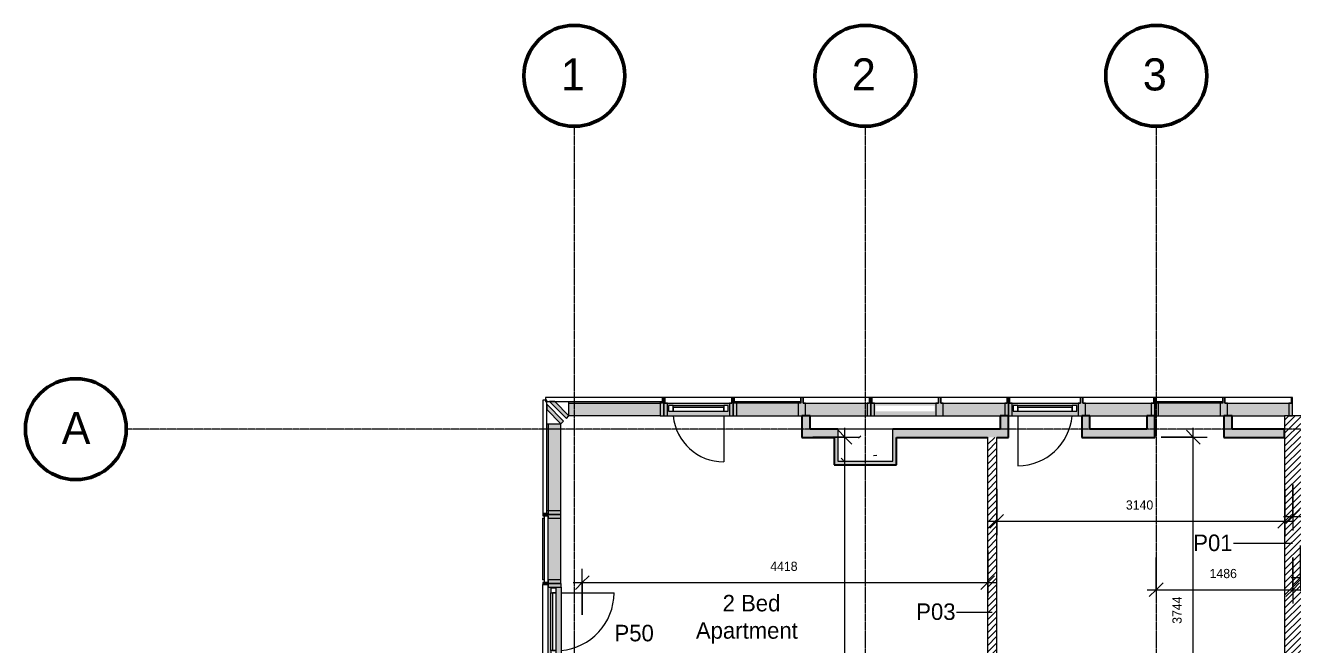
# Model space of a CAD drawing. Header units: millimetres. Extents: x 137829 to 196765, y -3018 to 487290.
# Drawn here: x 139121 to 152929, y 480542 to 487290 of the extents above; entities that cross this region are included whole.
import ezdxf

# ---------------------------------------------------------------- set-up
doc = ezdxf.new("R2010")
doc.units = ezdxf.units.MM
doc.linetypes.add('GridLine', pattern=[21, 12, -3, 3, -3])
for name, color, linetype, lineweight in [('A-ANNO-DIMS', 211, 'Continuous', 5), ('A-ANNO-DIMS-100', 211, 'Continuous', 5), ('A-AREA-IDEN', 2, 'Continuous', 15), ('A-GLAZ-CURT', 52, 'Continuous', 15), ('A-GLAZ-CWMG', 51, 'Continuous', 15), ('A-WALL-IDEN', 211, 'Continuous', 15), ('A-WALL-PATT', 111, 'Continuous', 15), ('I-WALL', 2, 'Continuous', 15), ('S-COLS', 52, 'Continuous', 15), ('S-GRID', 1, 'Continuous', 5), ('S-GRID-IDEN', 1, 'Continuous', 50)]:
    doc.layers.add(name, color=color, linetype=linetype, lineweight=lineweight)
doc.styles.add('Akkurat-Light_1', font='Akkurat-Light.ttf', dxfattribs={"height": 350})
doc.styles.add('Akkurat-Light_2', font='Akkurat-Light.ttf', dxfattribs={"height": 180})
doc.styles.add('Akkurat-Light_3', font='Akkurat-Light.ttf', dxfattribs={"height": 100})
doc.dimstyles.new('Diagonal_Cont_AkkuratLight_1_0mm', dxfattribs={"dimscale": 304.8, "dimtxt": 101.480158, "dimasz": 0.492126, "dimexe": 0.492126, "dimexo": 0.0625, "dimgap": 0.328084, "dimtad": 1, "dimdec": 0, "dimzin": 0, "dimdsep": 46, "dimtxsty": 'Akkurat-Light_3', "dimblk1": 'OBLIQUE', "dimblk2": 'OBLIQUE', "dimsah": 1, "dimcen": 0.09, "dimdle": 0.328084, "dimazin": 0, "dimtfac": 1, "dimtdec": 4, "dimtix": 1, "dimtmove": 0, "dimatfit": 3, "dimfxl": 1, "dimtvp": 1, "dimtolj": 1, "dimtzin": 0, "dimarcsym": 0})
doc.dimstyles.new('Diagonal_Cont_AkkuratLight_1_0mm_RED', dxfattribs={"dimscale": 304.8, "dimtxt": 101.480158, "dimasz": 0.492126, "dimexe": 0.492126, "dimexo": 0.0625, "dimgap": 0.328084, "dimtad": 1, "dimdec": 0, "dimzin": 0, "dimdsep": 46, "dimtxsty": 'Akkurat-Light_3', "dimblk1": 'OBLIQUE', "dimblk2": 'OBLIQUE', "dimsah": 1, "dimcen": 0.09, "dimdle": 0.328084, "dimazin": 0, "dimtfac": 1, "dimtdec": 4, "dimtix": 1, "dimtmove": 0, "dimatfit": 3, "dimfxl": 1, "dimtvp": 1, "dimtolj": 1, "dimtzin": 0, "dimarcsym": 0})
pattern_1 = [(45, (0, 0), (-35.355339, 35.355339), [])]

# ---------------------------------------------------------------- blocks, each defined once
blk = doc.blocks.new('Concrete Rectangular - 600 x 350mm-4117632-12-30 - Typical Floor_Partition Types')
at = {"layer": 'S-COLS', "lineweight": 5}
h = blk.add_hatch(dxfattribs=at)
h.set_pattern_fill('FP_2', color=256, style=0, pattern_type=2)
h.set_pattern_definition([(50, (-148272.25, -482715.2), (728.7365, -63.7558), [76.2, -838.2]), (355, (-148272.25, -482715.2), (-140.9716, 764.2276), [60.96, -670.56]), (100.451, (-148211.5, -482720.5), (587.77, 700.4668), [64.76, -712.36]), (46.184, (-148272.25, -482512), (1084.3162, -168.171), [114.3, -1257.3]), (96.636, (-148181.9, -482526), (949.61, 989.7098), [97.14, -1068.54]), (351.184, (-148272.2, -482512), (949.6206, 989.7012), [91.44, -1005.84]), (21, (-148170.65, -482562.8), (606.4579, -409.0606), [76.2, -838.2]), (326, (-148170.65, -482562.8), (247.2083, 736.7529), [60.96, -670.56]), (71.451, (-148120.1, -482596.9), (853.66825, 327.6855), [64.76, -712.36]), (37.5, (-148272.25, -482715.2), (12.3547, 338.22012), [33.528, -628.904, 33.528, -1320.292]), (37.5, (-148272.25, -482715.2), (12.3547, 338.22012), [-695.96, -647.192, 33.528, -639.572]), (7.5, (-148272.25, -482715.2), (267.27887, 400.72213), [33.528, -354.584, 33.528, -870.204]), (7.5, (-148272.25, -482715.2), (267.27887, 400.72213), [-421.64, -613.664, 33.528, -223.012]), (327.5, (-148498.82, -482715.2), (542.36333, -22.91534), [33.528, -220.472, 33.528, -1810.512]), (327.5, (-148498.82, -482715.2), (542.36333, -22.91534), [-287.528, -758.952, 33.528, -1018.032]), (317.5, (-148600.4, -482715.2), (592.51696, 101.7071), [33.528, -296.672, 33.528, -1239.52]), (317.5, (-148600.4, -482715.2), (592.51696, 101.7071), [-363.728, -492.76, 33.528, -713.232])])
h.paths.add_polyline_path([(-300, -175), (300, -175), (300, 175), (-300, 175), (-300, -73)], flags=0)
at = {"layer": 'S-COLS'}
for p, q in [((300, 175), (-300, 175)), ((-300, 175), (-300, -175)), ((300, -175), (300, 175)), ((-300, -175), (300, -175))]:
    blk.add_line(p, q, dxfattribs=at)
blk = doc.blocks.new('System Panel - FCH_CWP_01_GlazedPanel-1182754-12-30 - Typical Floor_Partition Types')
at = {"layer": 'A-GLAZ-CURT', "lineweight": 20}
for p, q in [((363, 31), (-363, 31)), ((-363, 31), (-363, -13)), ((363, -13), (363, 31)), ((-363, -13), (363, -13))]:
    blk.add_line(p, q, dxfattribs=at)
blk = doc.blocks.new('Rectangular Mullion - FCH_CM_40x200mm_Capless - Half Mullion Unitised-1159174-12-30 - Typical Floor_Partition Types')
at = {"layer": 'A-GLAZ-CWMG'}
blk.add_hatch(color=256, dxfattribs=at).paths.add_polyline_path([(0, -30), (0, 169), (-40, 169), (-40, 30), (-12, 30), (-12, -30)], flags=0)
at = {"layer": 'A-GLAZ-CWMG', "lineweight": 20}
for p, q in [((-40, 169), (-40, 30)), ((0, 169), (-40, 169)), ((0, -30), (0, 169)), ((-40, 30), (-12, 30)), ((-12, 30), (-12, -30)), ((-12, -30), (0, -30))]:
    blk.add_line(p, q, dxfattribs=at)
blk = doc.blocks.new('Rectangular Mullion - FCH_CM_40x200mm_Capless - Half Mullion Right Unitised-1159175-12-30 - Typical Floor_Partition Types')
at = {"layer": 'A-GLAZ-CWMG'}
blk.add_hatch(color=256, dxfattribs=at).paths.add_polyline_path([(-12, -30), (-12, 30), (-40, 30), (-40, 169), (0, 169), (0, -30)], flags=0)
at = {"layer": 'A-GLAZ-CWMG', "lineweight": 20}
for p, q in [((-40, 30), (-40, 169)), ((-40, 169), (0, 169)), ((0, 169), (0, -30)), ((-12, 30), (-40, 30)), ((-12, -30), (-12, 30)), ((0, -30), (-12, -30))]:
    blk.add_line(p, q, dxfattribs=at)
blk = doc.blocks.new('Rectangular Mullion - FCH_CM_40x200mm_Capless - Half Mullion Unitised-V16-12-30 - Typical Floor_Partition Types')
at = {"layer": 'A-GLAZ-CWMG'}
for points in [[(144774, 481249), (144774, 481919), (144757, 481919), (144757, 481249)], [(144957, 481249), (144957, 481919), (144818, 481919), (144818, 481249)]]:
    blk.add_hatch(color=256, dxfattribs=at).paths.add_polyline_path(points, flags=0)
for p, q in [((144757, 481919), (144774, 481919)), ((144757, 481919), (144757, 481249)), ((144957, 481249), (144957, 481919)), ((144774, 481249), (144757, 481249))]:
    blk.add_line(p, q, dxfattribs=at)
blk = doc.blocks.new('System Panel - FCH_CWP_01_GlazedPanel-2222480-12-30 - Typical Floor_Partition Types')
at = {"layer": 'A-GLAZ-CURT', "lineweight": 20}
for p, q in [((617, 30), (-617, 30)), ((-617, 30), (-617, -14)), ((617, -14), (617, 30)), ((-617, -14), (617, -14))]:
    blk.add_line(p, q, dxfattribs=at)
blk = doc.blocks.new('Rectangular Mullion - FCH_CM_40x200mm_Capless - Half Mullion Unitised-1194631-12-30 - Typical Floor_Partition Types')
at = {"layer": 'A-GLAZ-CWMG'}
blk.add_hatch(color=256, dxfattribs=at).paths.add_polyline_path([(0, -30), (0, 169), (-40, 169), (-40, 30), (-12, 30), (-12, -30)], flags=0)
at = {"layer": 'A-GLAZ-CWMG', "lineweight": 20}
for p, q in [((-40, 169), (-40, 30)), ((0, 169), (-40, 169)), ((0, -30), (0, 169)), ((-40, 30), (-12, 30)), ((-12, 30), (-12, -30)), ((-12, -30), (0, -30))]:
    blk.add_line(p, q, dxfattribs=at)
blk = doc.blocks.new('Rectangular Mullion - FCH_CM_25x200mm_Half Mullion Corner Right-1194632-12-30 - Typical Floor_Partition Types')
at = {"layer": 'A-GLAZ-CWMG'}
blk.add_hatch(color=256, dxfattribs=at).paths.add_polyline_path([(-101, 14), (-256, 169), (-228, 197), (-44, 14)], flags=0)
at = {"layer": 'A-GLAZ-CWMG', "lineweight": 20}
for p, q in [((-256, 169), (-228, 197)), ((-101, 14), (-256, 169)), ((-228, 197), (-44, 14)), ((-44, 14), (-101, 14))]:
    blk.add_line(p, q, dxfattribs=at)
blk = doc.blocks.new('Rectangular Mullion - FCH_CM_40x200mm_Capless - Half Mullion Unitised-2235394-12-30 - Typical Floor_Partition Types')
at = {"layer": 'A-GLAZ-CWMG'}
for points in [[(144818, 481999), (144818, 482949), (144801, 482949), (144801, 481999)], [(144957, 481999), (144957, 482949), (144818, 482949), (144818, 481999)]]:
    blk.add_hatch(color=256, dxfattribs=at).paths.add_polyline_path(points, flags=0)
for p, q in [((144801, 482949), (144818, 482949)), ((144818, 482949), (144957, 482949)), ((144818, 482949), (144818, 481999)), ((144957, 481999), (144957, 482949)), ((144818, 481999), (144801, 481999))]:
    blk.add_line(p, q, dxfattribs=at)
blk = doc.blocks.new('FCH_CWP_Perforated W_D Tower - FCH_CWP_03_Perforated W_D-2412107-12-30 - Typical Floor_Partition Types')
at = {"layer": 'A-GLAZ-CURT', "lineweight": 20}
for p, q in [((-314, 169), (-314, 747)), ((404, 31), (-404, 31)), ((-404, 31), (-404, -31)), ((-314, 118), (-364, 118)), ((-364, 118), (-364, 58)), ((-364, 58), (-314, 58)), ((314, 118), (-314, 118)), ((-314, 118), (-314, 78)), ((-314, 58), (-314, 118)), ((-314, 78), (314, 78)), ((314, 78), (314, 118)), ((364, 118), (314, 118)), ((314, 118), (314, 58)), ((314, 58), (364, 58)), ((364, 58), (364, 118)), ((404, -31), (404, 31)), ((-404, -31), (404, -31))]:
    blk.add_line(p, q, dxfattribs=at)
at = {"layer": 'A-GLAZ-CURT'}
blk.add_line((314, 58), (-314, 58), dxfattribs=at)
at = {"layer": 'A-GLAZ-CURT', "lineweight": 20}
blk.add_arc((-314, 118), 629, 4.6685, 90, dxfattribs=at)
blk = doc.blocks.new('Rectangular Mullion - FCH_CM_40x200mm_Capless - Half Mullion Unitised-1182543-12-30 - Typical Floor_Partition Types')
at = {"layer": 'A-GLAZ-CWMG'}
blk.add_hatch(color=256, dxfattribs=at).paths.add_polyline_path([(-12, 30), (-12, -31), (-40, -31), (-40, -170), (0, -170), (0, 30)], flags=0)
at = {"layer": 'A-GLAZ-CWMG', "lineweight": 20}
for p, q in [((0, 30), (-12, 30)), ((-12, 30), (-12, -31)), ((0, -170), (0, 30)), ((-12, -31), (-40, -31)), ((-40, -31), (-40, -170)), ((-40, -170), (0, -170))]:
    blk.add_line(p, q, dxfattribs=at)
blk = doc.blocks.new('Rectangular Mullion - FCH_CM_40x200mm_Capless - Half Mullion Unitised-V8-12-30 - Typical Floor_Partition Types')
at = {"layer": 'A-GLAZ-CWMG'}
h = blk.add_hatch(color=256, dxfattribs=at)
h.paths.add_polyline_path([(146824, 446831), (147577, 446831), (147577, 446970), (146824, 446970), (146824, 446859)], flags=0)
h.paths.add_polyline_path([(146886, 446859), (146836, 446859), (146836, 446919), (147565, 446919), (147565, 446859), (147515, 446859)], flags=0)
blk.add_line((146824, 446970), (147577, 446970), dxfattribs=at)
blk = doc.blocks.new('System Panel - FCH_CWP_05_Ceramic Backed-1174459-12-30 - Typical Floor_Partition Types')
at = {"layer": 'A-GLAZ-CURT', "lineweight": 20}
for p, q in [((363, 30), (-363, 30)), ((-363, 30), (-363, -30)), ((363, -30), (363, 30)), ((-363, -30), (363, -30))]:
    blk.add_line(p, q, dxfattribs=at)
blk = doc.blocks.new('Rectangular Mullion - FCH_CM_40x200mm_Capless - Half Mullion Unitised-V10-12-30 - Typical Floor_Partition Types')
at = {"layer": 'A-GLAZ-CWMG'}
h = blk.add_hatch(color=256, dxfattribs=at)
h.paths.add_polyline_path([(150565, 446831), (150577, 446831), (150577, 446970), (149907, 446970), (149907, 446831), (150515, 446831)], flags=0)
h.paths.add_polyline_path([(150254, 446859), (149919, 446859), (149919, 446919), (150565, 446919), (150565, 446859), (150515, 446859)], flags=0)
blk.add_line((150577, 446970), (149907, 446970), dxfattribs=at)
blk = doc.blocks.new('FCH_CWP_Perforated W_D Tower - FCH_CWP_03_Perforated W_D-2412098-12-30 - Typical Floor_Partition Types')
at = {"layer": 'A-GLAZ-CURT', "lineweight": 20}
for p, q in [((-276, 170), (-276, 670)), ((366, 30), (-366, 30)), ((-366, 30), (-366, -30)), ((-276, 119), (-326, 119)), ((-326, 119), (-326, 58)), ((-326, 58), (-276, 58)), ((276, 119), (-276, 119)), ((-276, 119), (-276, 79)), ((-276, 58), (-276, 119)), ((-276, 79), (276, 79)), ((276, 79), (276, 119)), ((326, 119), (276, 119)), ((276, 119), (276, 58)), ((276, 58), (326, 58)), ((326, 58), (326, 119)), ((366, -30), (366, 30)), ((-366, -30), (366, -30))]:
    blk.add_line(p, q, dxfattribs=at)
at = {"layer": 'A-GLAZ-CURT'}
blk.add_line((276, 58), (-276, 58), dxfattribs=at)
at = {"layer": 'A-GLAZ-CURT', "lineweight": 20}
blk.add_arc((-276, 119), 552, 5.3206, 90, dxfattribs=at)
blk = doc.blocks.new('Rectangular Mullion - FCH_CM_40x200mm_Capless - Half Mullion Unitised-V24-12-30 - Typical Floor_Partition Types')
at = {"layer": 'A-GLAZ-CWMG'}
h = blk.add_hatch(color=256, dxfattribs=at)
h.paths.add_polyline_path([(144818, 474328), (144957, 474328), (144957, 475004), (144818, 475004), (144818, 474340)], flags=0)
h.paths.add_polyline_path([(144866, 474340), (144846, 474340), (144846, 474992), (144906, 474992), (144906, 474340)], flags=0)
blk.add_line((144957, 474328), (144957, 475004), dxfattribs=at)
blk = doc.blocks.new('FCH_CWP_Perforated W_D Tower - FCH_CWP_03_Perforated W_D-2412100-12-30 - Typical Floor_Partition Types')
at = {"layer": 'A-GLAZ-CURT', "lineweight": 20}
for p, q in [((387, 31), (-387, 31)), ((-387, 31), (-387, -31)), ((387, -31), (387, 31)), ((-387, -31), (387, -31)), ((-297, -58), (-347, -58)), ((-347, -58), (-347, -119)), ((-347, -119), (-297, -119)), ((-297, -119), (-297, -58)), ((297, -79), (-297, -79)), ((-297, -79), (-297, -119)), ((-297, -119), (297, -119)), ((347, -58), (297, -58)), ((297, -58), (297, -119)), ((297, -119), (297, -79)), ((297, -119), (347, -119)), ((347, -119), (347, -58)), ((-297, -170), (-297, -713))]:
    blk.add_line(p, q, dxfattribs=at)
at = {"layer": 'A-GLAZ-CURT'}
blk.add_line((-297, -58), (297, -58), dxfattribs=at)
at = {"layer": 'A-GLAZ-CURT', "lineweight": 20}
blk.add_arc((-297, -119), 594, 270, 355.0598, dxfattribs=at)
blk = doc.blocks.new('Rectangular Mullion - FCH_CM_40x200mm_Capless - Half Mullion Unitised-V25-12-30 - Typical Floor_Partition Types')
at = {"layer": 'A-GLAZ-CWMG'}
h = blk.add_hatch(color=256, dxfattribs=at)
h.paths.add_polyline_path([(144818, 471273), (144957, 471273), (144957, 471992), (144818, 471992), (144818, 471285)], flags=0)
h.paths.add_polyline_path([(144866, 471285), (144846, 471285), (144846, 471980), (144906, 471980), (144906, 471285)], flags=0)
blk.add_line((144957, 471273), (144957, 471992), dxfattribs=at)
blk = doc.blocks.new('System Panel - FCH_CWP_01_GlazedPanel-1174460-12-30 - Typical Floor_Partition Types')
at = {"layer": 'A-GLAZ-CURT', "lineweight": 20}
for p, q in [((363, 30), (-363, 30)), ((-363, 30), (-363, -14)), ((363, -14), (363, 30)), ((-363, -14), (363, -14))]:
    blk.add_line(p, q, dxfattribs=at)
blk = doc.blocks.new('Rectangular Mullion - FCH_CM_40x200mm_Capless - Half Mullion Unitised-V11-12-30 - Typical Floor_Partition Types')
at = {"layer": 'A-GLAZ-CWMG'}
for points in [[(149827, 446831), (149827, 446970), (149157, 446970), (149157, 446831)], [(149157, 446814), (149827, 446814), (149827, 446831), (149157, 446831)]]:
    blk.add_hatch(color=256, dxfattribs=at).paths.add_polyline_path(points, flags=0)
for p, q in [((149827, 446970), (149157, 446970)), ((149157, 446814), (149157, 446831)), ((149157, 446831), (149827, 446831)), ((149827, 446831), (149827, 446814))]:
    blk.add_line(p, q, dxfattribs=at)
blk = doc.blocks.new('Rectangular Mullion - FCH_CM_40x200mm_Capless - Half Mullion Unitised-V39-12-30 - Typical Floor_Partition Types')
at = {"layer": 'A-GLAZ-CWMG'}
blk.add_hatch(color=256, dxfattribs=at).paths.add_polyline_path([(152889, 483035), (152889, 483174), (152219, 483174), (152219, 483035), (152841, 483035)], flags=0)
blk.add_line((152269, 483035), (152841, 483035), dxfattribs=at)
blk = doc.blocks.new('Rectangular Mullion - FCH_CM_80x200mm_Capless-1002401-12-30 - Typical Floor_Partition Types')
at = {"layer": 'A-GLAZ-CWMG'}
blk.add_hatch(color=256, dxfattribs=at).paths.add_polyline_path([(12, -30), (-12, -30), (-12, 30), (-40, 30), (-40, 169), (40, 169), (40, 30), (12, 30)], flags=0)
at = {"layer": 'A-GLAZ-CWMG', "lineweight": 20}
for p, q in [((-40, 30), (-40, 169)), ((-40, 169), (40, 169)), ((40, 169), (40, 30)), ((-12, 30), (-40, 30)), ((-12, -30), (-12, 30)), ((40, 30), (12, 30)), ((12, 30), (12, -30)), ((12, -30), (-12, -30))]:
    blk.add_line(p, q, dxfattribs=at)
blk = doc.blocks.new('System Panel - FCH_CWP_05_Ceramic Backed-1195052-12-30 - Typical Floor_Partition Types')
at = {"layer": 'A-GLAZ-CURT', "lineweight": 20}
for p, q in [((363, 31), (-363, 31)), ((-363, 31), (-363, -30)), ((363, -30), (363, 31)), ((-363, -30), (363, -30))]:
    blk.add_line(p, q, dxfattribs=at)
blk = doc.blocks.new('Rectangular Mullion - FCH_CM_40x200mm_Capless - Half Mullion Unitised-V9-12-30 - Typical Floor_Partition Types')
at = {"layer": 'A-GLAZ-CWMG'}
blk.add_hatch(color=256, dxfattribs=at).paths.add_polyline_path([(148327, 446831), (148327, 446970), (147657, 446970), (147657, 446831), (147707, 446831)], flags=0)
blk.add_line((148327, 446970), (147707, 446970), dxfattribs=at)
blk = doc.blocks.new('System Panel - FCH_CWP_05_Ceramic Backed-1174539-12-30 - Typical Floor_Partition Types')
at = {"layer": 'A-GLAZ-CURT', "lineweight": 20}
for p, q in [((387, 31), (-387, 31)), ((-387, 31), (-387, -31)), ((387, -31), (387, 31)), ((-387, -31), (387, -31))]:
    blk.add_line(p, q, dxfattribs=at)
blk = doc.blocks.new('Rectangular Mullion - FCH_CM_40x200mm_Capless - Half Mullion Unitised-V40-12-30 - Typical Floor_Partition Types')
at = {"layer": 'A-GLAZ-CWMG'}
blk.add_hatch(color=256, dxfattribs=at).paths.add_polyline_path([(151339, 483035), (151389, 483035), (151389, 483174), (150670, 483174), (150670, 483035), (150720, 483035)], flags=0)
blk.add_line((150720, 483035), (151339, 483035), dxfattribs=at)
blk = doc.blocks.new('System Panel - FCH_CWP_01_GlazedPanel-1174580-12-30 - Typical Floor_Partition Types')
at = {"layer": 'A-GLAZ-CURT', "lineweight": 20}
for p, q in [((363, 31), (-363, 31)), ((-363, 31), (-363, -14)), ((363, -14), (363, 31)), ((-363, -14), (363, -14))]:
    blk.add_line(p, q, dxfattribs=at)
blk = doc.blocks.new('Rectangular Mullion - FCH_CM_40x200mm_Capless - Half Mullion Unitised-V19-12-30 - Typical Floor_Partition Types')
at = {"layer": 'A-GLAZ-CWMG'}
for points in [[(144818, 472072), (144818, 472742), (144801, 472742), (144801, 472072)], [(144957, 472072), (144957, 472742), (144818, 472742), (144818, 472072)]]:
    blk.add_hatch(color=256, dxfattribs=at).paths.add_polyline_path(points, flags=0)
for p, q in [((144801, 472742), (144818, 472742)), ((144818, 472742), (144818, 472072)), ((144957, 472072), (144957, 472742)), ((144818, 472072), (144801, 472072))]:
    blk.add_line(p, q, dxfattribs=at)
blk = doc.blocks.new('Rectangular Mullion - FCH_CM_40x200mm_Capless - Half Mullion Unitised-V14-12-30 - Typical Floor_Partition Types')
at = {"layer": 'A-GLAZ-CWMG'}
blk.add_hatch(color=256, dxfattribs=at).paths.add_polyline_path([(157535, 446831), (158205, 446831), (158205, 446970), (157535, 446970)], flags=0)
blk.add_line((158155, 446970), (157535, 446970), dxfattribs=at)
blk = doc.blocks.new('System Panel - FCH_CWP_01_GlazedPanel-2222478-12-30 - Typical Floor_Partition Types')
at = {"layer": 'A-GLAZ-CURT', "lineweight": 20}
for p, q in [((638, 14), (-638, 14)), ((-638, 14), (-638, -30)), ((638, -30), (638, 14)), ((-638, -30), (638, -30))]:
    blk.add_line(p, q, dxfattribs=at)
blk = doc.blocks.new('Rectangular Mullion - FCH_CM_40x200mm_Capless - Half Mullion Unitised-1182463-12-30 - Typical Floor_Partition Types')
at = {"layer": 'A-GLAZ-CWMG'}
blk.add_hatch(color=256, dxfattribs=at).paths.add_polyline_path([(-12, 30), (-12, -31), (-40, -31), (-40, -170), (0, -170), (0, 30)], flags=0)
at = {"layer": 'A-GLAZ-CWMG', "lineweight": 20}
for p, q in [((0, 30), (-12, 30)), ((-12, 30), (-12, -31)), ((0, -170), (0, 30)), ((-12, -31), (-40, -31)), ((-40, -31), (-40, -170)), ((-40, -170), (0, -170))]:
    blk.add_line(p, q, dxfattribs=at)
blk = doc.blocks.new('Rectangular Mullion - FCH_CM_25x200mm_Half Mullion Corner Right-1182464-12-30 - Typical Floor_Partition Types')
at = {"layer": 'A-GLAZ-CWMG'}
blk.add_hatch(color=256, dxfattribs=at).paths.add_polyline_path([(-44, -14), (-228, -197), (-256, -169), (-101, -14)], flags=0)
at = {"layer": 'A-GLAZ-CWMG', "lineweight": 20}
for p, q in [((-256, -169), (-101, -14)), ((-44, -14), (-228, -197)), ((-101, -14), (-44, -14)), ((-228, -197), (-256, -169))]:
    blk.add_line(p, q, dxfattribs=at)
blk = doc.blocks.new('Rectangular Mullion - FCH_CM_40x200mm_Capless - Half Mullion Unitised-2235392-12-30 - Typical Floor_Partition Types')
at = {"layer": 'A-GLAZ-CWMG'}
for points in [[(145044, 483174), (146036, 483174), (146036, 483191), (145044, 483191)], [(145044, 483035), (146036, 483035), (146036, 483174), (145044, 483174), (145044, 483036)]]:
    blk.add_hatch(color=256, dxfattribs=at).paths.add_polyline_path(points, flags=0)
for p, q in [((145044, 483174), (145044, 483191)), ((145044, 483035), (145044, 483174)), ((145044, 483174), (146036, 483174)), ((146036, 483191), (146036, 483174)), ((146036, 483035), (145044, 483035))]:
    blk.add_line(p, q, dxfattribs=at)
blk = doc.blocks.new('Grid - 5_5mm-316140-12-30 - Typical Floor_Partition Types')
at = {"layer": 'S-GRID-IDEN'}
blk.add_circle((0, 0), 5.5, dxfattribs=at)
blk = doc.blocks.new('DIMBLOCK17-12-30 - Typical Floor_Partition Types')
at = {"layer": 'A-ANNO-DIMS-100', "lineweight": 18}
for p, q in [((148051, 482803), (147976, 482878)), ((148051, 482803), (148126, 482728)), ((148051, 477383), (147976, 477458)), ((148051, 477383), (148126, 477308))]:
    blk.add_line(p, q, dxfattribs=at)
at = {"layer": 'A-ANNO-DIMS-100'}
for p, q in [((148051, 477283), (148051, 482903)), ((147701, 482803), (148201, 482803)), ((148051, 482803), (147701, 482803)), ((147701, 477383), (148201, 477383)), ((148051, 477383), (147701, 477383))]:
    blk.add_line(p, q, dxfattribs=at)
at = {"layer": 'A-ANNO-DIMS-100', "color": 0, "insert": (147824, 479931), "char_height": 100, "width": 388.03, "attachment_point": 1, "rotation": 90, "line_spacing_factor": 1.032002, "style": 'Akkurat-Light_3'}
blk.add_mtext('5420', dxfattribs=at)
blk = doc.blocks.new('_Oblique')
at = {"color": 0, "linetype": 'ByBlock', "lineweight": -2}
blk.add_line((-0.5, -0.5), (0.5, 0.5), dxfattribs=at)
blk = doc.blocks.new('DIMBLOCK18-12-30 - Typical Floor_Partition Types')
at = {"layer": 'A-ANNO-DIMS-100'}
for p, q in [((149607, 481568), (149607, 481068)), ((149607, 481218), (149607, 481568)), ((145189, 480868), (145189, 481368)), ((145089, 481218), (149707, 481218)), ((145189, 481218), (145189, 480868))]:
    blk.add_line(p, q, dxfattribs=at)
at = {"layer": 'A-ANNO-DIMS-100', "lineweight": 18}
for p, q in [((145189, 481218), (145114, 481143)), ((145189, 481218), (145264, 481293)), ((149607, 481218), (149532, 481143)), ((149607, 481218), (149682, 481293))]:
    blk.add_line(p, q, dxfattribs=at)
at = {"layer": 'A-ANNO-DIMS-100', "color": 0, "insert": (147237, 481446), "char_height": 100, "width": 388.03, "attachment_point": 1, "line_spacing_factor": 1.032002, "style": 'Akkurat-Light_3'}
blk.add_mtext('4418', dxfattribs=at)
blk = doc.blocks.new('DIMBLOCK20-12-30 - Typical Floor_Partition Types')
at = {"layer": 'A-ANNO-DIMS-100'}
for p, q in [((149704, 482236), (149704, 481736)), ((149704, 481886), (149704, 482236)), ((152844, 482236), (152844, 481736)), ((152844, 481886), (152844, 482236)), ((149604, 481886), (152944, 481886))]:
    blk.add_line(p, q, dxfattribs=at)
at = {"layer": 'A-ANNO-DIMS-100', "lineweight": 18}
for p, q in [((149704, 481886), (149779, 481961)), ((152844, 481886), (152919, 481961)), ((149704, 481886), (149629, 481811)), ((152844, 481886), (152769, 481811))]:
    blk.add_line(p, q, dxfattribs=at)
at = {"layer": 'A-ANNO-DIMS-100', "color": 0, "insert": (151112, 482114), "char_height": 100, "width": 388.03, "attachment_point": 1, "line_spacing_factor": 1.032002, "style": 'Akkurat-Light_3'}
blk.add_mtext('3140', dxfattribs=at)
blk = doc.blocks.new('DIMBLOCK21-12-30 - Typical Floor_Partition Types')
at = {"layer": 'A-ANNO-DIMS-100', "lineweight": 18}
for p, q in [((151846, 482803), (151771, 482878)), ((151846, 482803), (151921, 482728)), ((151846, 479059), (151771, 479134)), ((151846, 479059), (151921, 478984))]:
    blk.add_line(p, q, dxfattribs=at)
at = {"layer": 'A-ANNO-DIMS-100'}
for p, q in [((151846, 478959), (151846, 482903)), ((151496, 482803), (151996, 482803)), ((151846, 482803), (151496, 482803)), ((151496, 479059), (151996, 479059)), ((151846, 479059), (151496, 479059))]:
    blk.add_line(p, q, dxfattribs=at)
at = {"layer": 'A-ANNO-DIMS-100', "color": 0, "insert": (151619, 480769), "char_height": 100, "width": 388.03, "attachment_point": 1, "rotation": 90, "line_spacing_factor": 1.032002, "style": 'Akkurat-Light_3'}
blk.add_mtext('3744', dxfattribs=at)
blk = doc.blocks.new('DIMBLOCK34-12-30 - Typical Floor_Partition Types')
at = {"layer": 'A-ANNO-DIMS-100'}
for p, q in [((151442, 481490), (151442, 480990)), ((151442, 481140), (151442, 481490)), ((152929, 481490), (152929, 480990)), ((152929, 481140), (152929, 481490)), ((151342, 481140), (153029, 481140))]:
    blk.add_line(p, q, dxfattribs=at)
at = {"layer": 'A-ANNO-DIMS-100', "lineweight": 18}
for p, q in [((151442, 481140), (151517, 481215)), ((152929, 481140), (153004, 481215)), ((151442, 481140), (151367, 481065)), ((152929, 481140), (152854, 481065))]:
    blk.add_line(p, q, dxfattribs=at)
at = {"layer": 'A-ANNO-DIMS-100', "color": 0, "insert": (152024, 481367), "char_height": 100, "width": 388.03, "attachment_point": 1, "line_spacing_factor": 1.032002, "style": 'Akkurat-Light_3'}
blk.add_mtext('1486', dxfattribs=at)
blk = doc.blocks.new('DIMBLOCK130-12-30 - Typical Floor_Partition Types')
at = {"layer": 'A-ANNO-DIMS-100'}
for p, q in [((152929, 482287), (152929, 481787)), ((152929, 481937), (152929, 482287)), ((154417, 482287), (154417, 481787)), ((154417, 481937), (154417, 482287)), ((152829, 481937), (154517, 481937))]:
    blk.add_line(p, q, dxfattribs=at)
at = {"layer": 'A-ANNO-DIMS-100', "lineweight": 18}
for p, q in [((152929, 481937), (152854, 481862)), ((152929, 481937), (153004, 482012)), ((154417, 481937), (154342, 481862)), ((154417, 481937), (154492, 482012))]:
    blk.add_line(p, q, dxfattribs=at)
at = {"layer": 'A-ANNO-DIMS-100', "color": 0, "insert": (153511, 482164), "char_height": 100, "width": 388.03, "attachment_point": 1, "line_spacing_factor": 1.032002, "style": 'Akkurat-Light_3'}
blk.add_mtext('1489', dxfattribs=at)
blk = doc.blocks.new('DIMBLOCK144-12-30 - Typical Floor_Partition Types')
at = {"layer": 'A-ANNO-DIMS-100'}
for p, q in [((153014, 481624), (153014, 481124)), ((153014, 481274), (153014, 481624)), ((156155, 481624), (156155, 481124)), ((156155, 481274), (156155, 481624)), ((152914, 481274), (156255, 481274))]:
    blk.add_line(p, q, dxfattribs=at)
at = {"layer": 'A-ANNO-DIMS-100', "lineweight": 18}
for p, q in [((153014, 481274), (153089, 481349)), ((156155, 481274), (156230, 481349)), ((153014, 481274), (152939, 481199)), ((156155, 481274), (156080, 481199))]:
    blk.add_line(p, q, dxfattribs=at)
at = {"layer": 'A-ANNO-DIMS-100', "color": 0, "insert": (154423, 481501), "char_height": 100, "width": 388.03, "attachment_point": 1, "line_spacing_factor": 1.032002, "style": 'Akkurat-Light_3'}
blk.add_mtext('3142', dxfattribs=at)

msp = doc.modelspace()

# ---------------------------------------------------------------- hatches: boundary and pattern name
at = {"layer": 'A-WALL-PATT'}
for color, points in [(4, [(147671.9, 482800.2), (147671.9, 483035.2), (147581.9, 483035.2), (147581.9, 482800.2)]), (4, [(149831.9, 482800.2), (149831.9, 483035.2), (149741.9, 483035.2), (149741.9, 482800.2)]), (4, [(150630.4, 482800.2), (150720.4, 482800.2), (150720.4, 483035.2), (150630.4, 483035.2)]), (4, [(151338.9, 482800.2), (151428.9, 482800.2), (151428.9, 483035.2), (151338.9, 483035.2), (151338.9, 482890.2)]), (4, [(152178.9, 482800.2), (152268.9, 482800.2), (152268.9, 483035.2), (152178.9, 483035.2)]), (4, [(147931.7, 482800.2), (147972.2, 482800.2), (147972.2, 482890.2), (147671.9, 482890.2), (147671.9, 482800.2)]), (4, [(149707.1, 482800.2), (149741.9, 482800.2), (149741.9, 482890.2), (148572.2, 482890.2), (148572.2, 482800.2), (149604.1, 482800.2)]), (4, [(150720.4, 482800.2), (151338.9, 482800.2), (151338.9, 482890.2), (150720.4, 482890.2)]), (4, [(152268.9, 482800.2), (152840.6, 482800.2), (152840.6, 482890.2), (152268.9, 482890.2)]), (1, [(147972.2, 482540.2), (147972.2, 482800.2), (147931.7, 482800.2), (147931.7, 482540.2)]), (1, [(148612.7, 482499.7), (148612.7, 482800.2), (148572.2, 482800.2), (148572.2, 482499.7)]), (1, [(147972.2, 482499.7), (148572.2, 482499.7), (148572.2, 482540.2), (147931.7, 482540.2), (147931.7, 482499.7)])]:
    msp.add_hatch(color=color, dxfattribs=at).paths.add_polyline_path(points, flags=0)
at = {"layer": 'A-WALL-PATT', "lineweight": 5}
h = msp.add_hatch(dxfattribs=at)
h.set_pattern_fill('FP_14', color=20, style=0, pattern_type=2)
h.set_pattern_definition(pattern_1)
h.paths.add_polyline_path([(153016.6, 480005.2), (153016.6, 483035.2), (152840.6, 483035.2), (152840.6, 480005.2)], flags=0)
h = msp.add_hatch(dxfattribs=at)
h.set_pattern_fill('FP_14', color=92, style=0, pattern_type=2)
h.set_pattern_definition(pattern_1)
h.paths.add_polyline_path([(149604.1, 477339.4), (149707.1, 477339.4), (149707.1, 477606.9), (149604.1, 477606.9)], flags=0)
h.paths.add_polyline_path([(149675.1, 478941.9), (149707.1, 478941.9), (149707.1, 479453.9), (149604.1, 479453.9), (149604.1, 478941.9)], flags=0)
h.paths.add_polyline_path([(149707.1, 480363.9), (149707.1, 482800.2), (149604.1, 482800.2), (149604.1, 480363.9), (149636.1, 480363.9)], flags=0)

# ---------------------------------------------------------------- linework, layer by layer
at = {"layer": 'A-WALL-IDEN'}
for p, q in [((152928.6, 481644.2), (152282.9, 481644.2)), ((149655.6, 480893.9), (149264.7, 480893.9))]:
    msp.add_line(p, q, dxfattribs=at)
at = {"layer": 'I-WALL', "color": 130, "lineweight": 25}
for p, q in [((147581.9, 483035.2), (147581.9, 482800.2)), ((147671.9, 483035.2), (147581.9, 483035.2)), ((147671.9, 482890.2), (147671.9, 483035.2)), ((149741.9, 483035.2), (149741.9, 482890.2)), ((149831.9, 483035.2), (149741.9, 483035.2)), ((149831.9, 482800.2), (149831.9, 483035.2)), ((150630.4, 483035.2), (150630.4, 482800.2)), ((150720.4, 483035.2), (150630.4, 483035.2)), ((150720.4, 482890.2), (150720.4, 483035.2)), ((151338.9, 483035.2), (151338.9, 482890.2)), ((151428.9, 483035.2), (151338.9, 483035.2)), ((151428.9, 482800.2), (151428.9, 483035.2)), ((152178.9, 483035.2), (152178.9, 482800.2)), ((152268.9, 483035.2), (152178.9, 483035.2)), ((152268.9, 482890.2), (152268.9, 483035.2)), ((147972.2, 482890.2), (147671.9, 482890.2)), ((149741.9, 482890.2), (148572.2, 482890.2)), ((151338.9, 482890.2), (150720.4, 482890.2)), ((152840.6, 482890.2), (152268.9, 482890.2)), ((152840.6, 482800.2), (152840.6, 482890.2)), ((147581.9, 482800.2), (147931.7, 482800.2)), ((148612.7, 482800.2), (149604.1, 482800.2)), ((149707.1, 482800.2), (149831.9, 482800.2)), ((150630.4, 482800.2), (151428.9, 482800.2)), ((152178.9, 482800.2), (152840.6, 482800.2))]:
    msp.add_line(p, q, dxfattribs=at)
at = {"layer": 'I-WALL', "color": 240, "lineweight": 13}
for p, q in [((152840.6, 483035.2), (152840.6, 480063.2)), ((153016.6, 483035.2), (152840.6, 483035.2))]:
    msp.add_line(p, q, dxfattribs=at)
at = {"layer": 'I-WALL', "color": 10, "lineweight": 25}
for p, q in [((147931.7, 482800.2), (147931.7, 482499.7)), ((148612.7, 482499.7), (148612.7, 482800.2)), ((147931.7, 482499.7), (148612.7, 482499.7))]:
    msp.add_line(p, q, dxfattribs=at)
at = {"layer": 'I-WALL', "color": 90, "lineweight": 13}
for p, q in [((149604.1, 482800.2), (149604.1, 480363.9)), ((149707.1, 480363.9), (149707.1, 482800.2))]:
    msp.add_line(p, q, dxfattribs=at)
at = {"layer": 'S-GRID', "linetype": 'GridLine'}
for p, q in [((145102.2, 486190.2), (145102.2, 442030)), ((148272.2, 486190.2), (148272.2, 442030)), ((151442.2, 486190.2), (151442.2, 442030)), ((161952.3, 482890.2), (140221, 482890.2))]:
    msp.add_line(p, q, dxfattribs=at)

# ---------------------------------------------------------------- block references
at = {"layer": 'A-GLAZ-CURT'}
for name, p, rotation in [('System Panel - FCH_CWP_01_GlazedPanel-2222480-12-30 - Typical Floor_Partition Types', (144787.7, 482587.6), 89.99999999999767), ('System Panel - FCH_CWP_01_GlazedPanel-2222478-12-30 - Typical Floor_Partition Types', (145425.8, 483204.7), 180), ('System Panel - FCH_CWP_01_GlazedPanel-1182754-12-30 - Typical Floor_Partition Types', (144787.7, 481583.5), 269.9999999999999)]:
    msp.add_blockref(name, p, dxfattribs=dict(at, rotation=rotation))
at = {"layer": 'A-GLAZ-CURT', "lineweight": 20}
for name, p, rotation in [('FCH_CWP_Perforated W_D Tower - FCH_CWP_03_Perforated W_D-2412098-12-30 - Typical Floor_Partition Types', (146453.9, 483204.7), 180), ('FCH_CWP_Perforated W_D Tower - FCH_CWP_03_Perforated W_D-2412107-12-30 - Typical Floor_Partition Types', (144787.7, 480792.3), 269.9999999999997)]:
    msp.add_blockref(name, p, dxfattribs=dict(at, rotation=rotation))
at = {"layer": 'A-GLAZ-CURT'}
for name, p in [('System Panel - FCH_CWP_01_GlazedPanel-1174580-12-30 - Typical Floor_Partition Types', (147206.9, 483204.7)), ('System Panel - FCH_CWP_05_Ceramic Backed-1174459-12-30 - Typical Floor_Partition Types', (147956.9, 483204.7)), ('System Panel - FCH_CWP_05_Ceramic Backed-1174459-12-30 - Typical Floor_Partition Types', (148706.9, 483204.7)), ('System Panel - FCH_CWP_05_Ceramic Backed-1195052-12-30 - Typical Floor_Partition Types', (149456.9, 483204.7)), ('System Panel - FCH_CWP_05_Ceramic Backed-1174539-12-30 - Typical Floor_Partition Types', (151029.6, 483204.7)), ('System Panel - FCH_CWP_01_GlazedPanel-1174460-12-30 - Typical Floor_Partition Types', (151803.9, 483204.7)), ('System Panel - FCH_CWP_05_Ceramic Backed-1174459-12-30 - Typical Floor_Partition Types', (152553.9, 483204.7))]:
    msp.add_blockref(name, p, dxfattribs=at)
at = {"layer": 'A-GLAZ-CURT', "lineweight": 20}
msp.add_blockref('FCH_CWP_Perforated W_D Tower - FCH_CWP_03_Perforated W_D-2412100-12-30 - Typical Floor_Partition Types', (150231.1, 483204.7), dxfattribs=at)
at = {"layer": 'A-GLAZ-CWMG', "extrusion": (0, 0, -1)}
for name, p, rotation in [('Rectangular Mullion - FCH_CM_25x200mm_Half Mullion Corner Right-1194632-12-30 - Typical Floor_Partition Types', (-144787.7, 483204.7), 90.00000000000234), ('Rectangular Mullion - FCH_CM_40x200mm_Capless - Half Mullion Right Unitised-1159175-12-30 - Typical Floor_Partition Types', (-146831.9, 483204.7), 180), ('Rectangular Mullion - FCH_CM_80x200mm_Capless-1002401-12-30 - Typical Floor_Partition Types', (-147581.9, 483204.7), 180), ('Rectangular Mullion - FCH_CM_40x200mm_Capless - Half Mullion Right Unitised-1159175-12-30 - Typical Floor_Partition Types', (-148331.9, 483204.7), 180), ('Rectangular Mullion - FCH_CM_80x200mm_Capless-1002401-12-30 - Typical Floor_Partition Types', (-149081.9, 483204.7), 180), ('Rectangular Mullion - FCH_CM_40x200mm_Capless - Half Mullion Right Unitised-1159175-12-30 - Typical Floor_Partition Types', (-149831.9, 483204.7), 180), ('Rectangular Mullion - FCH_CM_80x200mm_Capless-1002401-12-30 - Typical Floor_Partition Types', (-150630.4, 483204.7), 180), ('Rectangular Mullion - FCH_CM_40x200mm_Capless - Half Mullion Right Unitised-1159175-12-30 - Typical Floor_Partition Types', (-151428.9, 483204.7), 180), ('Rectangular Mullion - FCH_CM_80x200mm_Capless-1002401-12-30 - Typical Floor_Partition Types', (-152178.9, 483204.7), 180), ('Rectangular Mullion - FCH_CM_40x200mm_Capless - Half Mullion Right Unitised-1159175-12-30 - Typical Floor_Partition Types', (-152928.9, 483204.7), 180), ('Rectangular Mullion - FCH_CM_40x200mm_Capless - Half Mullion Right Unitised-1159175-12-30 - Typical Floor_Partition Types', (-144787.7, 481958.5), 90.00000000000011)]:
    msp.add_blockref(name, p, dxfattribs=dict(at, rotation=rotation))
msp.add_blockref('Rectangular Mullion - FCH_CM_25x200mm_Half Mullion Corner Right-1182464-12-30 - Typical Floor_Partition Types', (-144787.7, 483204.7), dxfattribs=at)
at = {"layer": 'A-GLAZ-CWMG'}
for name, p in [('Rectangular Mullion - FCH_CM_40x200mm_Capless - Half Mullion Unitised-2235392-12-30 - Typical Floor_Partition Types', (0, 0)), ('Rectangular Mullion - FCH_CM_40x200mm_Capless - Half Mullion Unitised-1182463-12-30 - Typical Floor_Partition Types', (146075.9, 483204.7)), ('Rectangular Mullion - FCH_CM_40x200mm_Capless - Half Mullion Unitised-V40-12-30 - Typical Floor_Partition Types', (0, 0)), ('Rectangular Mullion - FCH_CM_40x200mm_Capless - Half Mullion Unitised-V39-12-30 - Typical Floor_Partition Types', (0, 0)), ('Rectangular Mullion - FCH_CM_40x200mm_Capless - Half Mullion Unitised-2235394-12-30 - Typical Floor_Partition Types', (0, 0)), ('Rectangular Mullion - FCH_CM_40x200mm_Capless - Half Mullion Unitised-V16-12-30 - Typical Floor_Partition Types', (0, 0))]:
    msp.add_blockref(name, p, dxfattribs=at)
for name, p, rotation in [('Rectangular Mullion - FCH_CM_40x200mm_Capless - Half Mullion Unitised-1159174-12-30 - Typical Floor_Partition Types', (146075.9, 483204.7), 180), ('Rectangular Mullion - FCH_CM_40x200mm_Capless - Half Mullion Unitised-V24-12-30 - Typical Floor_Partition Types', (-328211.6, 627992.4), 270), ('Rectangular Mullion - FCH_CM_40x200mm_Capless - Half Mullion Unitised-1159174-12-30 - Typical Floor_Partition Types', (146831.9, 483204.7), 180), ('Rectangular Mullion - FCH_CM_40x200mm_Capless - Half Mullion Unitised-V19-12-30 - Typical Floor_Partition Types', (-325199.6, 627992.4), 270), ('Rectangular Mullion - FCH_CM_40x200mm_Capless - Half Mullion Unitised-V14-12-30 - Typical Floor_Partition Types', (305827, 930005.1), 180), ('Rectangular Mullion - FCH_CM_40x200mm_Capless - Half Mullion Unitised-1159174-12-30 - Typical Floor_Partition Types', (148331.9, 483204.7), 180), ('Rectangular Mullion - FCH_CM_40x200mm_Capless - Half Mullion Unitised-V10-12-30 - Typical Floor_Partition Types', (298948.8, 930005), 180), ('Rectangular Mullion - FCH_CM_40x200mm_Capless - Half Mullion Unitised-V9-12-30 - Typical Floor_Partition Types', (297448.8, 930005.1), 180), ('Rectangular Mullion - FCH_CM_40x200mm_Capless - Half Mullion Unitised-1159174-12-30 - Typical Floor_Partition Types', (149831.9, 483204.7), 180), ('Rectangular Mullion - FCH_CM_40x200mm_Capless - Half Mullion Unitised-V25-12-30 - Typical Floor_Partition Types', (-321401.1, 627992.4), 270), ('Rectangular Mullion - FCH_CM_40x200mm_Capless - Half Mullion Unitised-1159174-12-30 - Typical Floor_Partition Types', (151428.9, 483204.7), 180), ('Rectangular Mullion - FCH_CM_40x200mm_Capless - Half Mullion Unitised-V11-12-30 - Typical Floor_Partition Types', (301295.8, 930005), 180), ('Rectangular Mullion - FCH_CM_40x200mm_Capless - Half Mullion Unitised-1194631-12-30 - Typical Floor_Partition Types', (144787.7, 481958.5), 269.9999999999977), ('Rectangular Mullion - FCH_CM_40x200mm_Capless - Half Mullion Unitised-1159174-12-30 - Typical Floor_Partition Types', (144787.7, 481208.5), 269.9999999999999), ('Rectangular Mullion - FCH_CM_40x200mm_Capless - Half Mullion Unitised-1182543-12-30 - Typical Floor_Partition Types', (144787.7, 481208.5), 89.99999999999969), ('Rectangular Mullion - FCH_CM_40x200mm_Capless - Half Mullion Unitised-V8-12-30 - Typical Floor_Partition Types', (-302012.6, 627992.9), 270)]:
    msp.add_blockref(name, p, dxfattribs=dict(at, rotation=rotation))
at = {"layer": 'S-COLS'}
msp.add_blockref('Concrete Rectangular - 600 x 350mm-4117632-12-30 - Typical Floor_Partition Types', (148272.2, 482715.2), dxfattribs=at)
at = {"layer": 'S-GRID-IDEN', "xscale": 99.99999999999993, "yscale": 99.99999999999993, "zscale": 99.99999999999993}
for p, rotation in [((145102.2, 486740.2), 180), ((148272.2, 486740.2), 180), ((151442.2, 486740.2), 180), ((139671, 482890.2), 90)]:
    msp.add_blockref('Grid - 5_5mm-316140-12-30 - Typical Floor_Partition Types', p, dxfattribs=dict(at, rotation=rotation))

# ---------------------------------------------------------------- texts
at = {"layer": 'A-AREA-IDEN', "lineweight": 5, "char_height": 180, "attachment_point": 1, "style": 'Akkurat-Light_2'}
for s, insert, width in [('2 Bed', (146718, 481084.5), 761.603), ('Apartment', (146426.9, 480786.8), 1459.071)]:
    msp.add_mtext(s, dxfattribs=dict(at, insert=insert, width=width))
at = {"layer": 'A-WALL-IDEN', "lineweight": 5, "char_height": 180, "width": 521.097, "attachment_point": 1, "style": 'Akkurat-Light_2'}
for s, insert in [('P01', (151845.9, 481741.7)), ('P03', (148827.7, 480991.4)), ('P50', (145540.2, 480758.2))]:
    msp.add_mtext(s, dxfattribs=dict(at, insert=insert))
at = {"layer": 'S-GRID-IDEN', "lineweight": 5, "char_height": 350, "attachment_point": 1, "style": 'Akkurat-Light_1'}
for s, insert, width in [('1', (144956.9, 486930.7), 344.726), ('2', (148126.9, 486930.7), 344.726), ('3', (151296.9, 486930.7), 344.726), ('A', (139518.1, 483078), 368.776)]:
    msp.add_mtext(s, dxfattribs=dict(at, insert=insert, width=width))

# ---------------------------------------------------------------- dimensions: what is measured, and where the dimension line sits
at = {"layer": 'A-ANNO-DIMS'}
for base, p1, p2, override, picture, middle in [((148051.1, 482803.2), (147701.1, 477382.9), (147701.1, 482803.2), {"dimpost": '<>', "dimfxl": 5420.328171}, 'DIMBLOCK17-12-30 - Typical Floor_Partition Types', (147900.2, 480093)), ((151846.1, 482803.2), (151496.1, 479058.9), (151496.1, 482803.2), {"dimpost": '<>', "dimfxl": 3744.261153}, 'DIMBLOCK21-12-30 - Typical Floor_Partition Types', (151695.2, 480931.1))]:
    dim = msp.add_linear_dim(base=base, p1=p1, p2=p2, angle=90, dimstyle='Diagonal_Cont_AkkuratLight_1_0mm', override=override, dxfattribs=at)
    dim.commit()
    dim.dimension.update_dxf_attribs({"geometry": picture, "text_midpoint": middle})
for base, p1, p2, dimstyle, override, picture, middle in [((152843.6458, 481886.0719), (149704.142, 482236.0719), (152843.6458, 482236.0719), 'Diagonal_Cont_AkkuratLight_1_0mm', {"dimpost": '<>', "dimfxl": 3139.503748}, 'DIMBLOCK20-12-30 - Typical Floor_Partition Types', (151273.8939, 482036.9887)), ((154417.2, 481936.8), (152928.6, 482286.8), (154417.2, 482286.8), 'Diagonal_Cont_AkkuratLight_1_0mm_RED', {"dimpost": '<>', "dimfxl": 1488.603617}, 'DIMBLOCK130-12-30 - Typical Floor_Partition Types', (153672.9, 482087.7)), ((156155.4, 481273.6), (153013.6, 481623.6), (156155.4, 481623.6), 'Diagonal_Cont_AkkuratLight_1_0mm', {"dimpost": '<>', "dimfxl": 3141.71098}, 'DIMBLOCK144-12-30 - Typical Floor_Partition Types', (154584.5, 481424.5)), ((149607.1, 481218.5), (145189.2, 480868.5), (149607.1, 481568.5), 'Diagonal_Cont_AkkuratLight_1_0mm', {"dimpost": '<>', "dimfxl": 4473.00518}, 'DIMBLOCK18-12-30 - Typical Floor_Partition Types', (147398.2, 481369.4)), ((152928.6, 481140), (151442.2, 481490), (152928.6, 481490), 'Diagonal_Cont_AkkuratLight_1_0mm_RED', {"dimpost": '<>', "dimfxl": 1486.396384}, 'DIMBLOCK34-12-30 - Typical Floor_Partition Types', (152185.4, 481290.9))]:
    dim = msp.add_linear_dim(base=base, p1=p1, p2=p2, dimstyle=dimstyle, override=override, dxfattribs=at)
    dim.commit()
    dim.dimension.update_dxf_attribs({"geometry": picture, "text_midpoint": middle})

doc.saveas('drawing.dxf')
